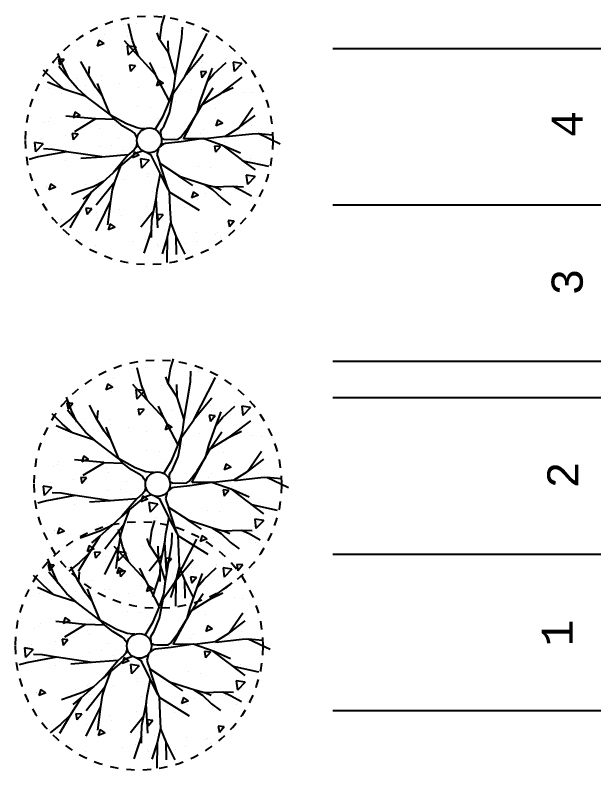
# Model space of a CAD drawing. Header units: metres. Extents: x 7.4 to 37.3, y -2.8 to 23.8.
# Drawn here: x 7.37 to 14.46, y -2.82 to 6.31 of the extents above; entities that cross this region are included whole.
import ezdxf

# ---------------------------------------------------------------- set-up
doc = ezdxf.new("R2010")
doc.units = ezdxf.units.M
doc.header["$LTSCALE"] = 0.1
doc.linetypes.add('L20', pattern=[0.55, 0.4, -0.15])
doc.layers.add('ParkLines', color=7, linetype='Continuous')
doc.layers.add('Trees', color=3, linetype='Continuous')
doc.styles.add('MONOTXT', font='monotxt.shx')

# ---------------------------------------------------------------- blocks, each defined once
blk = doc.blocks.new('Arbre2')
at = {"color": 24}
for p, q in [((-0.720100209582597, 3.903353739151498), (-0.7080602494534104, 4.924959034615313)), ((-1.072174615692347, 3.868745453801238), (-1.439359154319391, 4.59590305799793)), ((-1.068772374419495, 3.854137061571237), (-1.089208693010733, 4.598078091294155)), ((-0.7233175140572712, 3.912081726521137), (-0.5145007133251056, 4.571993748031673)), ((-0.08746412640903145, 3.625990540531348), (0.2175494667608291, 4.54938275834138)), ((-0.8642510051140562, 3.339650614871061), (-1.072174615692347, 3.868745453801238)), ((-0.8563001651782541, 3.320770804421044), (-0.720100209582597, 3.903353739151498)), ((-0.07749712036456913, 3.636604323764914), (-0.08048707910347729, 3.919040027903975)), ((-0.2708126144716516, 2.34295952890534), (-0.3329008026048541, 3.52262934888131)), ((-0.183338905335404, 2.837192218576092), (0.3446186106884852, 3.502719001480727)), ((-0.09708771947771311, 3.229852330696303), (-0.07749712036456913, 3.636604323764914)), ((1.565464353770949, 2.441869064205093), (1.686805080389604, 3.403634214846534)), ((1.792231966974213, 2.905162883253069), (2.150200849864632, 3.64186619182874)), ((2.795566252898425, 2.818973368994193), (3.207380932290107, 3.527938478800934)), ((3.172850798582658, 3.175163071500719), (3.590704460511915, 3.504668778041377)), ((-0.8323101280257106, 2.744693505228497), (-0.8642510051140562, 3.339650614871061)), ((-0.2794860862195492, 2.2911840978486), (-0.09708771947771311, 3.229852330696303)), ((2.781512576621026, 2.797930760498275), (3.172850798582658, 3.175163071500719)), ((-0.8008147228974849, 2.070261067929096), (-2.01480645511765, 2.81936673061864)), ((-0.8045318245422095, 2.048071630197228), (-0.8323101280257106, 2.744693505228497)), ((1.558160205022432, 2.440167898894288), (1.792231966974213, 2.905162883253069)), ((2.34020417148713, 2.090981628425652), (2.795566252898425, 2.818973368994193)), ((-2.920832707895897, 2.337669250337058), (-3.281092396355234, 2.610348694142885)), ((1.378168916562572, 1.659026666529826), (2.138345675775781, 2.614380900631659)), ((1.492729093879461, 1.993716234355816), (1.565464353770949, 2.441869064205093)), ((-3.681163365836255, 1.99592905541067), (-4.120066759642214, 2.242592775000958)), ((-2.547833874123171, 1.987400031430298), (-2.920832707895897, 2.337669250337058)), ((-0.30484298535157, 2.021101177670062), (-0.2708126144716516, 2.34295952890534)), ((2.333084881538525, 2.083400354749756), (2.672849210212007, 2.369249936309643)), ((2.819219958037138, 2.066304653417319), (3.134942057658918, 2.180703702761093)), ((-3.35427765501663, 1.848750382778235), (-3.799343533464707, 1.870079958971473)), ((-3.376374815707095, 1.84952752875688), (-3.681163365836255, 1.99592905541067)), ((-2.631194717832841, 1.877360212383792), (-3.35427765501663, 1.848750382778235)), ((-2.620580934453755, 1.867393206557608), (-2.905473545542918, 1.989404509731685)), ((-2.242436500964686, 1.77479981452052), (-2.631194717832841, 1.877360212383792)), ((-2.20839416666422, 1.768512096896302), (-2.547833874123171, 1.987400031430298)), ((-0.7070129283238201, 1.848068083709222), (-0.8008147228974849, 2.070261067929096)), ((-0.7607832306530327, 1.967042071701144), (-0.4408415616489946, 1.338461967607145)), ((-0.4189008846879005, 0.9212431967898737), (-0.7070129283238201, 1.848068083709222)), ((-0.4408415616489946, 1.338461967607145), (-0.30484298535157, 2.021101177670062)), ((1.388690391904674, 1.651999868190615), (1.492729093879461, 1.993716234355816)), ((1.822865158319473, 1.64945767763129), (2.263294541626237, 1.86930990043038)), ((1.868890551850199, 1.683277264455683), (2.34020417148713, 2.090981628425652)), ((2.263294541626237, 1.86930990043038), (2.819219958037138, 2.066304653417319)), ((-1.221096804365515, 1.443434249813436), (-2.242436500964686, 1.77479981452052)), ((-1.185630656545982, 1.438662739601568), (-1.74781285575591, 1.815359605243429)), ((1.159607946174219, 1.028238632279681), (1.388690391904674, 1.651999868190615)), ((1.472818793845363, 1.316196776533616), (1.868890551850199, 1.683277264455683)), ((-0.4336938669439405, 0.9237213020242052), (-1.221096804365515, 1.443434249813436)), ((-0.4405644192593172, 1.329641673873994), (-0.1226389681687579, 0.6715681585046696)), ((0.8640164730604738, 0.6010409886948764), (1.444064443930983, 1.294692019801005)), ((1.155059182201512, 1.032510206205188), (1.472818793845363, 1.316196776533616)), ((-3.778210618183948, 0.8230301304138266), (-4.806468345341272, 1.046758303273236)), ((-3.748347696382552, 0.8092537124321096), (-4.263580535771325, 1.190369083633413)), ((-0.3536309022456407, 0.7172832398646277), (-0.4336938669439405, 0.9237213020242052)), ((0.5689130228711291, 0.532906660955632), (1.159607946174219, 1.028238632279681)), ((-3.535664394730702, 0.6437709105375689), (-3.778210618183948, 0.8230301304138266)), ((-2.932488828082568, 0.1800718209415209), (-3.535664394730702, 0.6437709105375689)), ((-0.3065180010162294, 0.5760275035572704), (-0.3536309022456407, 0.7172832398646277)), ((-0.1226389681687579, 0.6715681585046696), (-0.07916747126728296, 0.5993588950514095)), ((0.8542342146392912, 0.5845469785708701), (1.916799528407864, 0.6738567506545222)), ((1.893463442684151, 0.6672373748006065), (3.336184481158853, 0.459477344629704)), ((1.916799528407864, 0.6738567506545222), (2.75523156800773, 0.73110723424179)), ((3.336184481158853, 0.459477344629704), (4.471589139429852, 0.6658537562907441)), ((4.471589139429852, 0.6658537562907441), (4.839271647506393, 0.7656991139083401)), ((-3.680490530678071, 0.522970440579229), (-3.026811651652678, 0.2315534793888218)), ((-0.3722006138793423, 0.3338662951360032), (-0.3065180010162294, 0.5760275035572704)), ((-0.07916747126728296, 0.5993588950514095), (0.1294071340946386, 0.4829635531232273)), ((0.2535776669942399, 0.4309273335514452), (0.4524172528181225, 0.493929413933074)), ((0.4524172528181225, 0.493929413933074), (0.5689130228711291, 0.532906660955632)), ((0.5412082048133016, 0.2907086562481709), (0.6076675222720951, 0.3766732151416363)), ((0.6076675222720951, 0.3766732151416363), (0.8640164730604738, 0.6010409886948764)), ((3.345282080699689, 0.4509341299853986), (3.895376840373501, 0.3652160258207005)), ((3.895376840373501, 0.3652160258207005), (4.259450905956328, 0.345755818998441)), ((-4.395305078360252, -0.2838072700251359), (-5.273834806284867, 0.1388652168679982)), ((-3.026811651652678, 0.2315534793888218), (-2.179955036262982, -0.0729223714733962)), ((-2.179955036262982, -0.0729223714733962), (-1.288063144311309, 0.06252646737266332)), ((-1.288063144311309, 0.06252646737266332), (-0.6559010036289692, 0.1280097634298727)), ((-0.6559010036289692, 0.1280097634298727), (-0.5654966842848808, 0.1543950108316494)), ((-0.5654966842848808, 0.1543950108316494), (-0.4195665230246549, 0.2719631091839515)), ((0.4875198370864192, 0.1110153523042263), (0.5412082048133016, 0.2907086562481709)), ((-4.407158014946616, -0.2812368391460041), (-4.969513023388571, -0.2268057471519569)), ((-4.152976765763015, -0.2688343929185066), (-4.407158014946616, -0.2812368391460041)), ((-3.088302913238294, -0.152971117713605), (-4.152976765763015, -0.2688343929185066)), ((-3.078835865599103, -0.1732747416099301), (-3.612685518455691, -0.5108404316706582)), ((-2.247577583184465, -0.07504749562940559), (-3.078835865599103, -0.1732747416099301)), ((-1.382260542013682, -0.07728399919869842), (-2.247577583184465, -0.07504749562940559)), ((-1.376842230674811, -0.06239866284886375), (-1.923020842950791, -1.084603029521531)), ((-1.263362385216169, -0.1147497498459416), (-1.584175809985026, -0.5353824381745653)), ((-1.166855186456814, -0.04844199007493444), (-1.263362385216169, -0.1147497498459416)), ((-0.7109528966248034, -0.04000073924544267), (-1.166855186456814, -0.04844199007493444)), ((-0.5870062025496735, -0.05082061652501579), (-0.7109528966248034, -0.04000073924544267)), ((-0.4890225279010789, -0.1041967715682143), (-0.5870062025496735, -0.05082061652501579)), ((-0.519421516219154, -0.09431343656615353), (-0.5435891717206687, -0.07447184390912298)), ((-0.4813690205483497, -0.1352178466635325), (-0.4648410383379087, -0.3795422759867506)), ((0.4887952148369627, -0.1052579590933033), (0.5586166796274483, -0.2164145682036178)), ((0.5586166796274483, -0.2164145682036178), (0.6025501841213554, -0.3033244175458094)), ((0.6025501841213554, -0.3033244175458094), (0.6881450879154727, -0.3580233093089191)), ((-3.63868445449043, -0.5263726551493164), (-4.27545930549968, -1.0069662022579)), ((-3.612685518455691, -0.5108404316706582), (-4.179940022295341, -1.330639094521757)), ((-1.584175809985026, -0.5353824381745653), (-1.937259534024633, -1.099765695398673)), ((-0.5979824450332671, -0.5912090471974807), (-0.8228098577819764, -1.11624542158097)), ((-0.5037851165980101, -0.4513985598168801), (-0.5979824450332671, -0.5912090471974807)), ((-0.2427496972770472, -0.437118501635314), (-0.5624499398982152, -0.9726845496334134)), ((-0.4648410383379087, -0.3795422759867506), (-0.5037851165980101, -0.4513985598168801)), ((0.1781504895715796, -0.4671856194976539), (0.3653960727388039, -0.4829437687294558)), ((0.3653960727388039, -0.4829437687294558), (0.4793757619336247, -0.5043774292425951)), ((0.4793757619336247, -0.5043774292425951), (0.9110511664766818, -0.6615064809011527)), ((0.6881450879154727, -0.3580233093089191), (1.060018386342563, -0.5788349935028235)), ((1.060018386342563, -0.5788349935028235), (1.390415104688145, -0.8377379288867814)), ((2.160871453233995, -0.865028034968418), (3.015714604989625, -0.3466797200962901)), ((0.9110511664766818, -0.6615064809011527), (1.58201756014023, -1.034784688526997)), ((1.390415104688145, -0.8377379288867814), (2.160871453233995, -0.865028034968418)), ((1.412789337919094, -0.8473353018052875), (1.565615995205007, -1.027942633445491)), ((2.180120854172855, -0.8688377377984579), (3.363818289944902, -0.9817323381867026)), ((-1.928531524608843, -1.096548367277137), (-2.114116437151097, -1.418754895203165)), ((-1.937259534024633, -1.099765695398673), (-2.055427790619433, -1.553760678361868)), ((-0.8228098577819764, -1.11624542158097), (-0.8951375575270504, -1.53054068563506)), ((-0.5624499398982152, -0.9726845496334134), (-0.8199715975206344, -1.581152795552043)), ((1.565615995205007, -1.027942633445491), (2.547061535296962, -1.775527167483233)), ((1.584457851713523, -1.065609694560408), (1.880617798888124, -1.780284438355011)), ((-2.11526301514823, -1.429091393365524), (-2.881957340869121, -1.896109863955644)), ((-2.114116437151097, -1.418754895203165), (-2.583679212839343, -2.116291307174833)), ((-2.055427790619433, -1.553760678361868), (-2.33643711428158, -2.351320081215817)), ((-0.8198792673647403, -1.584092979392153), (-0.9967028896789998, -2.091434114627191)), ((-0.8951375575270504, -1.53054068563506), (-0.9616395644843577, -1.896093191098771)), ((-0.8199715975206344, -1.581152795552043), (-0.2659392880741507, -2.6349997172656)), ((1.880617798888124, -1.780284438355011), (2.077927648788318, -2.299412247812142)), ((1.917100402642973, -1.817397185659501), (2.16569036769215, -2.142145785692264)), ((2.541088960715569, -1.772771892792662), (2.910500763100572, -2.102552631840808)), ((2.547061535296962, -1.775527167483233), (3.436134186922572, -2.065432844101451)), ((-2.881957340869121, -1.896109863955644), (-3.753223363310099, -2.547409865874215)), ((-2.880348513135686, -1.900473599234829), (-3.377694418304599, -2.135358230443671)), ((-0.9616395644843577, -1.896093191098771), (-1.453114635078236, -2.598732795304386)), ((-0.9967028896789998, -2.091434114627191), (-1.060008896165527, -2.605508441483835)), ((2.910500763100572, -2.102552631840808), (3.263712185434997, -2.525547275290591)), ((3.436134186922572, -2.065432844101451), (4.101480841636658, -2.353540022304514)), ((3.455660774488933, -2.07806279315264), (3.853973812656477, -2.43783690057171)), ((-2.348697520792484, -2.382607167237438), (-2.608524513198063, -2.683602853285265)), ((-2.33643711428158, -2.351320081215817), (-2.55418321059551, -2.914393198516336)), ((2.16569036769215, -2.142145785692264), (2.440535161877051, -2.599976518176845)), ((-2.608524513198063, -2.683602853285265), (-3.106152105610818, -3.143636747408891)), ((-1.453114635078236, -2.598732795304386), (-2.329431727994233, -4.306734516867436)), ((-1.48958051810041, -2.655796047620242), (-2.175863570882938, -3.480806887528161)), ((-1.065519555704668, -2.617453755519818), (-1.318196419160813, -4.12927590070467)), ((-1.060008896165527, -2.605508441483835), (-0.785912777064368, -3.507758202977129)), ((-0.2659392880741507, -2.6349997172656), (0.437896711518988, -3.398666184511967)), ((-0.2609285165090114, -2.653971877080039), (-0.02783749718219041, -3.141073384686024)), ((2.437502770335414, -2.597128913475899), (2.405227817944251, -2.974849249294493)), ((2.440535161877051, -2.599976518176845), (2.753303000936284, -3.187579747245763)), ((3.259163468610495, -2.521275745821185), (3.472081196377985, -2.975166673932108)), ((3.263712185434997, -2.525547275290591), (3.644401179626584, -2.980051857739454)), ((3.853973812656477, -2.43783690057171), (4.257944163982756, -2.837163780422998)), ((3.472081196377985, -2.975166673932108), (3.686069775721989, -3.509956808484276)), ((-0.785912777064368, -3.507758202977129), (-0.4197229543933645, -4.062780745298369)), ((-0.7788859028369188, -3.497236932089436), (-0.7610153348650782, -4.019060555801843)), ((0.4334403650136664, -3.397334653709549), (0.6739988416666165, -4.028409153179382)), ((0.437896711518988, -3.398666184511967), (1.001682771020569, -4.013696792244445)), ((-1.318196419160813, -4.12927590070467), (-1.337047690176405, -4.559548583783908)), ((-0.424733788240701, -4.043808794376673), (-0.5144840892171487, -4.652890645811567)), ((-0.4197229543933645, -4.062780745298369), (-0.3229266672860831, -4.333439509573509)), ((0.6739988416666165, -4.028409153179382), (0.8287943532923236, -4.693080856668529)), ((-0.5144840892171487, -4.652890645811567), (-0.63440804136917, -5.051023606865782))]:
    blk.add_line(p, q, dxfattribs=at)
at = {"color": 80}
for p, q in [((-0.3707263674622351, 4.26852835066938), (-0.3707263674622351, 4.26852835066938)), ((-1.885654115641417, 4.069084328957141), (-1.885654115641417, 4.069084328957141)), ((-1.452544108345526, 4.167436304132211), (-1.452544108345526, 4.167436304132211)), ((-0.3217446573532508, 4.186897979228231), (-0.3217446573532508, 4.186897979228231)), ((0.1459182638074902, 3.994726245975739), (0.1459182638074902, 3.994726245975739)), ((0.6827456363441103, 4.077216817194692), (0.6827456363441103, 4.077216817194692)), ((2.166344354017868, 4.250800637505236), (2.166344354017868, 4.250800637505236)), ((2.818035381033748, 3.986997330257172), (2.818035381033748, 3.986997330257172)), ((-2.887013425628965, 3.937252874814889), (-2.887013425628965, 3.937252874814889)), ((-2.744442407222275, 3.720356182722905), (-2.744442407222275, 3.720356182722905)), ((-2.654489334722796, 3.78647804989896), (-2.654489334722796, 3.78647804989896)), ((-1.907828666695123, 3.713083874427874), (-1.907828666695123, 3.713083874427874)), ((-3.424046065934487, 3.259777075089082), (-3.231209783028526, 3.489590408024776)), ((-3.184956776455552, 3.238862394019242), (-3.231207023858586, 3.489593133568536)), ((-0.6091526625326401, 3.630136695785387), (-0.6091526625326401, 3.630136695785387)), ((1.37326132691608, 3.500600181024436), (1.653335454865241, 3.608110565888026)), ((1.373261327686326, 3.500600180187412), (1.572230345099536, 3.366393883354433)), ((1.526137082156996, 3.539917208847868), (1.526137082156996, 3.539917208847868)), ((1.572232521428109, 3.366392989931303), (1.653337818214319, 3.608109600806515)), ((3.619484047716369, 3.354737716771121), (3.619484047716369, 3.354737716771121)), ((-3.424046064956227, 3.259777073913304), (-3.184959337414209, 3.238859695653865)), ((-0.5550053355314727, 3.008768535158701), (-0.3621690526255108, 3.238581868094395)), ((-0.3159162647997326, 2.987851601131529), (-0.3621665122027664, 3.238582340680823)), ((2.104556299537188, 3.155293695058882), (2.104556299537188, 3.155293695058882)), ((3.53863866188687, 3.187494998377853), (3.53863866188687, 3.187494998377853)), ((-0.5550053344520006, 3.008768534800047), (-0.3159186069099816, 2.987851156540609)), ((1.103196989549639, 3.02346224091663), (1.103196989549639, 3.02346224091663)), ((1.205893984517326, 2.787075069048583), (1.205893984517326, 2.787075069048583)), ((2.117704932748704, 2.919225222179989), (2.117704932748704, 2.919225222179989)), ((2.314035394871542, 2.757759995228322), (2.506871677777503, 2.987573328164014)), ((2.314035396052226, 2.757759995686791), (2.553122123594245, 2.736842617427353)), ((2.553124246856086, 2.736840808243816), (2.506873999453052, 2.98757154779311)), ((-2.937932265410012, 2.491437481427699), (-2.937932265410012, 2.491437481427699)), ((-1.42300451723083, 2.690881503139938), (-1.42300451723083, 2.690881503139938)), ((0.09727884253832642, 2.663150830650493), (0.09727884253832642, 2.663150830650493)), ((-4.383640585665346, 2.224420378555852), (-4.383640585665346, 2.224420378555852)), ((-3.93929157539756, 2.359606027285448), (-3.93929157539756, 2.359606027285448)), ((-2.24835084097571, 2.134200891618333), (-2.24835084097571, 2.134200891618333)), ((-1.987628208473845, 2.210475562661355), (-1.707554080524685, 2.317985947524945)), ((-1.987628208958521, 2.210475561995751), (-1.788659191545311, 2.076269265162772)), ((-1.956468087964283, 2.381508459102629), (-1.956468087964283, 2.381508459102629)), ((-1.78865799289785, 2.076271003091494), (-1.70755269611164, 2.317987613966705)), ((-1.126850692852219, 2.386655139719312), (-1.126850692852219, 2.386655139719312)), ((-4.034015618675633, 2.081603244684503), (-4.034015618675633, 2.081603244684503)), ((-3.459595370221764, 1.986235210390041), (-3.459595370221764, 1.986235210390041)), ((-0.1130610962860723, 2.043981404680814), (-0.1130610962860723, 2.043981404680814)), ((2.022228648403563, 1.953761917743296), (2.022228648403563, 1.953761917743296)), ((3.760889535389926, 1.890124618363081), (4.040963663339086, 1.997635003226671)), ((3.760889536644847, 1.890124618191662), (3.959858554058057, 1.755918321358682)), ((3.95985944632596, 1.755915562839811), (4.040964743112171, 1.997632173715023)), ((4.146613042190889, 1.887555021272869), (4.146613042190889, 1.887555021272869)), ((4.157518393093198, 1.863542430805776), (4.157518393093198, 1.863542430805776)), ((-4.268964194502579, 1.462076057316073), (-3.957410212777745, 1.786782257551611)), ((-3.91321661893058, 1.406905495846309), (-3.957409356796271, 1.78678473542518)), ((1.052278149768593, 1.577646847529441), (1.052278149768593, 1.577646847529441)), ((2.069065511479542, 1.587649806854744), (2.069065511479542, 1.587649806854744)), ((2.567205897947775, 1.777090869241679), (2.567205897947775, 1.777090869241679)), ((-4.26896419473563, 1.462076056103206), (-3.913217178507661, 1.406903051427939)), ((0.04863942126916321, 1.331575415325247), (0.04863942126916321, 1.331575415325247)), ((0.05091883978104449, 1.445815393387188), (0.05091883978104449, 1.445815393387188)), ((-3.990210415178606, 0.9137906338982584), (-3.990210415178606, 0.9137906338982584)), ((-2.475282666999424, 1.113234655610497), (-2.475282666999424, 1.113234655610497)), ((-2.005107509233447, 1.049933043777383), (-2.005107509233447, 1.049933043777383)), ((-5.551115123125783e-16, 0.7999999999999996), (0.3115539817248338, 1.124706200235538)), ((0.3557469799999999, 0.744826772), (0.3115542421343092, 1.124706011578871)), ((-4.082655039944793, 0.7500278293592576), (-4.082655039944793, 0.7500278293592576)), ((-5.551115123125783e-16, 0.8000000000000002), (0.3557470162279686, 0.7448269953247331)), ((0.4000000000000003, 0.6000000000000001), (0.6800741279491609, 0.7075103848635902)), ((0.5989689320000001, 0.465793576), (0.6800742287862104, 0.7075101868752115)), ((3.37348935473909, 0.8008398586585408), (3.37348935473909, 0.8008398586585408)), ((-2.869040730403014, 0.2510085399303802), (-2.676204447497052, 0.4808218728660736)), ((-2.62995379165582, 0.2300934328877136), (-2.676204039058854, 0.4808241724370073)), ((0.3999999999999992, 0.6000000000000005), (0.5989690174132093, 0.4657937031670213)), ((1.040744677369545, 0.4004199293292704), (1.040744677369545, 0.4004199293292704)), ((4.04112925495965, 0.5320247594889302), (4.04112925495965, 0.5320247594889302)), ((4.097973620921727, 0.5559796059476235), (4.097973620921727, 0.5559796059476235)), ((4.268964194502579, 0.1379239426839279), (4.580518176227413, 0.4626301429194664)), ((4.62471057893058, 0.0827480481536913), (4.580517841064889, 0.4626272877325625)), ((-3.027289744689637, 0.09021948693751974), (-3.027289744689637, 0.09021948693751974)), ((-2.869040730504227, 0.251008539113256), (-2.629954002962208, 0.230091160853818)), ((-0.892, 0), (-0.892, 0)), ((1.514927748179182, 0.1994440217122387), (1.514927748179182, 0.1994440217122387)), ((2.02042609021038, 0.256074391529498), (2.02042609021038, 0.256074391529498)), ((4.268964194735629, 0.1379239438967938), (4.624711210963598, 0.08275093922152656)), ((-2.05374693050261, -0.2816423715478633), (-2.05374693050261, -0.2816423715478633)), ((-1.292, -2.775557561562891e-16), (-1.292, -2.775557561562891e-16)), ((-1.001359309987549, -0.1318314541422521), (-1.001359309987549, -0.1318314541422521)), ((1.243289744689636, -0.09021948693751862), (1.243289744689636, -0.09021948693751862)), ((2.869040730403014, -0.2510085399303807), (3.061877013308975, -0.02119520699468736)), ((2.869040730504226, -0.2510085391132559), (3.108127458046245, -0.2719259173726939)), ((3.108127231655819, -0.2719281528877121), (3.061876984252785, -0.02119741333841834)), ((3.378579489379273, -0.1804389738750384), (3.378579489379273, -0.1804389738750384)), ((4.331949892592251, -0.07742741124181786), (4.331949892592251, -0.07742741124181786)), ((-4.319188043566387, -0.356860634471786), (-4.319188043566387, -0.356860634471786)), ((-4.131294461213957, -0.5815475859659884), (-4.131294461213957, -0.5815475859659884)), ((-3.624744677369544, -0.4004199293292707), (-3.624744677369544, -0.4004199293292707)), ((-3.527560816768017, -0.4644121919189435), (-3.527560816768017, -0.4644121919189435)), ((-2.960889535389925, -0.6901246183630807), (-2.680815407440765, -0.5826142334994907)), ((-2.76192158232596, -0.8243284108398091), (-2.680816285539749, -0.5826117999645977)), ((-2.183898298876752, -0.4470801214093045), (-2.183898298876752, -0.4470801214093045)), ((1.999205215222706, -0.4778473405710882), (1.999205215222706, -0.4778473405710882)), ((-2.960889536644848, -0.6901246181916609), (-2.761920519231638, -0.8243309150246402)), ((-0.333539462146839, -0.8782672699003589), (-0.333539462146839, -0.8782672699003589)), ((2.086681190502521, -0.6275190952843429), (2.086681190502521, -0.6275190952843429)), ((2.787628208473846, -1.010475562661356), (3.067702336423006, -0.9029651777977654)), ((2.986595856897851, -1.144683851091492), (3.067701153684061, -0.9029672402162805)), ((4.049334199652563, -0.7755958093776233), (4.049334199652563, -0.7755958093776233)), ((4.221970935192159, -0.7177385822218626), (4.221970935192159, -0.7177385822218626)), ((1.971786668941217, -1.075501023795748), (1.971786668941217, -1.075501023795748)), ((2.78762820895852, -1.01047556199575), (2.98659722637173, -1.144681858828729)), ((2.988851105191055, -1.045622088040511), (2.988851105191055, -1.045622088040511)), ((3.990210415178603, -0.9137906338982592), (3.990210415178603, -0.9137906338982592)), ((-2.666284139516384, -1.278687199229629), (-2.666284139516384, -1.278687199229629)), ((-0.04863942126916154, -1.331575415325245), (-0.04863942126916154, -1.331575415325245)), ((0.4626495984105866, -1.378202825817203), (0.4626495984105866, -1.378202825817203)), ((-2.102386351771773, -1.613217786873109), (-2.102386351771773, -1.613217786873109)), ((-2.053637459756144, -1.709478301671693), (-2.053637459756144, -1.709478301671693)), ((-1.052278149768596, -1.577646847529441), (-1.052278149768596, -1.577646847529441)), ((-4.17993388248312, -1.913123001291235), (-4.17993388248312, -1.913123001291235)), ((-3.823096477319821, -1.943015925576358), (-3.823096477319821, -1.943015925576358)), ((-1.687806732630185, -2.033235412513877), (-1.687806732630185, -2.033235412513877)), ((0.4474830120594508, -2.123454899451396), (0.4474830120594508, -2.123454899451396)), ((3.526843857093283, -1.877670250750736), (3.526843857093283, -1.877670250750736)), ((4.000694778383401, -2.107171224702869), (4.000694778383401, -2.107171224702869)), ((-0.5732613269160797, -2.300600181024437), (-0.2931871989669191, -2.193089796160846)), ((-0.5732613276863276, -2.300600180187411), (-0.3742923102731176, -2.43480647702039)), ((-0.374294657428109, -2.434805837931303), (-0.2931893606418988, -2.193089227056092)), ((1.194099179723737, -2.278090180080008), (1.194099179723737, -2.278090180080008)), ((1.923147247672053, -2.407076439120995), (1.923147247672053, -2.407076439120995)), ((2.582772756749088, -2.213674386388916), (2.582772756749088, -2.213674386388916)), ((-2.314035394871541, -2.75775999522832), (-2.121199111965579, -2.527946662292627)), ((-2.074950806856087, -2.778675528243814), (-2.121201054259121, -2.527944788694521)), ((-1.138645497645807, -2.678510109409278), (-1.138645497645807, -2.678510109409278)), ((-0.0972788425383242, -2.663150830650491), (-0.0972788425383242, -2.663150830650491)), ((1.936572955422462, -2.623268935569952), (1.936572955422462, -2.623268935569952)), ((2.93793226541001, -2.491437481427699), (2.93793226541001, -2.491437481427699)), ((-3.738647780698013, -3.096474402826462), (-3.427093798973178, -2.771768202590923)), ((-3.382903842194813, -3.151644711601767), (-3.427096580060504, -2.771765472022896)), ((-2.314035396052228, -2.757759995686791), (-2.074948668510209, -2.778677373946229)), ((-2.151025773040935, -2.944793202198355), (-2.151025773040935, -2.944793202198355)), ((-0.5896285513580067, -2.955849673346643), (-0.5896285513580067, -2.955849673346643)), ((0.5550053355314727, -3.008768535158702), (0.7478416184374345, -2.778955202223008)), ((0.5550053344519992, -3.008768534800047), (0.794092061994018, -3.029685913059486)), ((0.7940897047997322, -3.029686321131527), (0.7478394573966983, -2.778955581582233)), ((3.424046065934487, -3.259777075089082), (3.616882348840449, -3.029963742153388)), ((3.663130216455551, -3.28069711401924), (3.616879969052517, -3.029966374469947)), ((-3.738647780534509, -3.096474403701298), (-3.38290076430654, -3.151647408376566)), ((-3.471390175015352, -3.078930038738548), (-3.471390175015352, -3.078930038738548)), ((-3.105915609524737, -3.287125149201134), (-3.105915609524737, -3.287125149201134)), ((-2.104556299537189, -3.155293695058882), (-2.104556299537189, -3.155293695058882)), ((3.424046064956226, -3.259777073913304), (3.663132792498245, -3.280694452172741)), ((0.5303164138045667, -3.758550460142533), (0.8418703955294009, -3.433844259906995)), ((0.8860597567357671, -3.813723435448076), (0.8418670188700763, -3.433844195869205)), ((0.5303164142011207, -3.758550459804505), (0.8860634304290899, -3.813723464479772)), ((1.814366881557767, -3.911075743685792), (2.094441009506928, -3.803565358822202)), ((1.814366881272193, -3.911075742183161), (2.013335898685403, -4.04528203901614)), ((1.87450782640289, -3.73865185444624), (1.87450782640289, -3.73865185444624)), ((2.013332267469742, -4.045283265022795), (2.094437564255953, -3.803566654147584)), ((-2.466745636344114, -4.07721681719469), (-2.466745636344114, -4.07721681719469)), ((-0.3314558916544757, -4.16743630413221), (-0.3314558916544757, -4.16743630413221)), ((-0.1459182638074881, -3.994726245975738), (-0.1459182638074881, -3.994726245975738)), ((0.884294805653868, -4.200915783099393), (0.884294805653868, -4.200915783099393)), ((1.803833853035161, -4.257655791069729), (1.803833853035161, -4.257655791069729)), ((1.885654115641416, -4.069084328957141), (1.885654115641416, -4.069084328957141)), ((-2.199665194310097, -4.276368617523602), (-2.199665194310097, -4.276368617523602)), ((-1.641906701126601, -4.533496520876084), (-1.641906701126601, -4.533496520876084)), ((-1.623354190531228, -4.614516425541513), (-1.623354190531228, -4.614516425541513)), ((0.5119355541584097, -4.704735912479035), (0.5119355541584097, -4.704735912479035)), ((1.028949872575957, -4.664745319799319), (1.028949872575957, -4.664745319799319))]:
    blk.add_line(p, q, dxfattribs=at)
at = {"color": 80, "linetype": 'L20'}
blk.add_lwpolyline([(5, 0, -1), (-5, 0, -1)], format="xyb", close=True, dxfattribs=at)
at = {"color": 24}
blk.add_circle((0, 0), 0.5000000000000001, dxfattribs=at)

msp = doc.modelspace()

# ---------------------------------------------------------------- linework, layer by layer
at = {"layer": 'ParkLines', "linetype": 'Continuous'}
for p, q in [((11.21302203604631, 5.909365479733532), (14.45645848555412, 5.909365479733532)), ((11.21302203604631, 4.017360624392495), (14.45645848555412, 4.017360624392495)), ((11.21302203604631, 2.125356158743701), (14.45645848555412, 2.125356158743701)), ((11.21302203604631, 1.686141066001007), (14.45645848555412, 1.686141066001007)), ((11.21302203604631, -0.205863594493902), (14.45645848555412, -0.205863594493902)), ((11.21302203604631, -2.097868254988824), (14.45645848555412, -2.097868254988824))]:
    msp.add_line(p, q, dxfattribs=at)

# ---------------------------------------------------------------- block references
at = {"layer": 'Trees', "xscale": 0.3, "yscale": 0.3, "zscale": 0.3, "rotation": 180.0089561930905}
for p in [(8.994837449974112, 4.798591777593824, -0.08497099999999591), (9.098621519947823, 0.6389453622774397, -0.1172649999999749), (8.873247101637002, -1.317769672276341, -0.08497099999999591)]:
    msp.add_blockref('Arbre2', p, dxfattribs=at)

# ---------------------------------------------------------------- texts
at = {"layer": 'ParkLines', "linetype": 'Continuous', "style": 'MONOTXT'}
for s, p in [('4', (14.23681332485053, 4.830698584420503)), ('3', (14.23681332485053, 2.920888882460901)), ('2', (14.18518803140383, 0.5870153179597826)), ('1', (14.11635430681549, -1.325995160583801))]:
    msp.add_text(s, height=0.3764342416965013, rotation=90, dxfattribs=at).set_placement(p)

doc.saveas('drawing.dxf')
